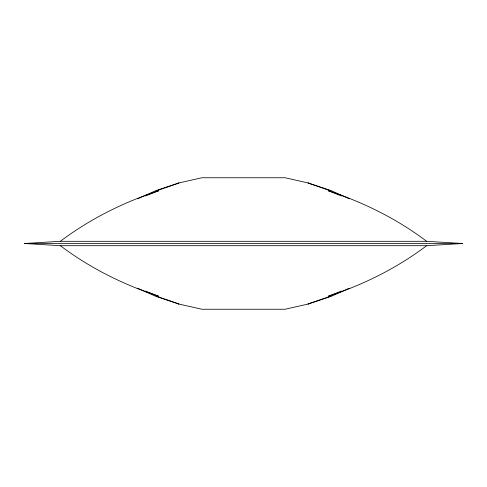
<?xml version="1.0" encoding="UTF-8"?>
<svg xmlns="http://www.w3.org/2000/svg" width="487" height="487" viewBox="0 0 487 487"><rect width="100%" height="100%" fill="white"/><g stroke="black" fill="none" stroke-linecap="round" stroke-linejoin="round"><path stroke-width="0.73" d="M60.345 241.308L426.655 241.308L462.65 243.5L426.655 245.692L60.345 245.692L24.35 243.5L60.345 241.308C89.985 218.943 123.588 202.257 158.823 190.709L145.491 195.969M426.655 245.692C397.015 268.057 363.412 284.743 328.177 296.291L341.509 291.031M137.705 198.812L155.657 190.709L178.492 183.045L201.862 177.755L285.138 177.755L308.508 183.045L331.343 190.709L349.295 198.812M349.295 288.188L331.343 296.291L308.508 303.955L285.138 309.245L201.862 309.245L178.492 303.955L155.657 296.291L137.705 288.188M156.729 190.709L179.033 183.045L178.492 183.045M330.271 296.291L307.967 303.955L308.508 303.955M308.508 183.045L307.967 183.045L330.271 190.709M24.35 243.5L462.65 243.5M178.492 303.955L179.033 303.955L156.729 296.291M341.509 195.969L328.177 190.709C363.412 202.257 397.015 218.943 426.655 241.308M145.491 291.031L158.823 296.291C123.588 284.743 89.985 268.057 60.345 245.692"/></g></svg>
